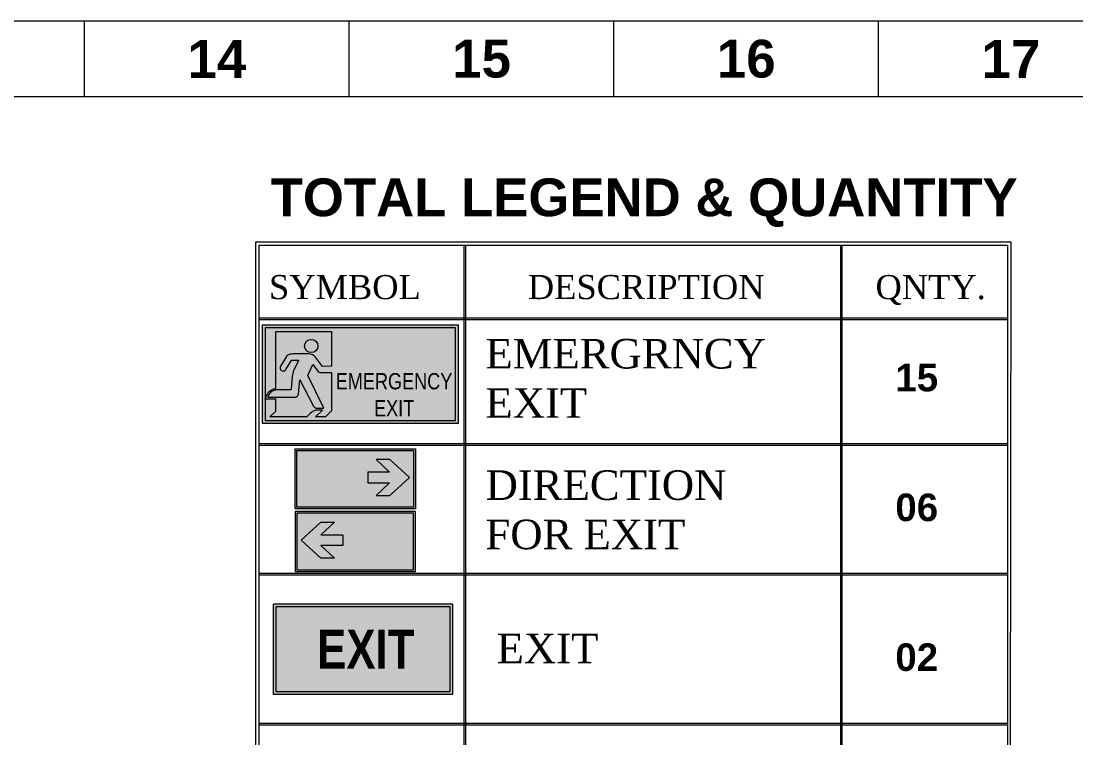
# Model space of a CAD drawing. Header units: inches. Extents: x -250485 to 735580, y -140410 to 288049.
# Drawn here: x 17694 to 18583, y 23188 to 23792 of the extents above; entities that cross this region are included whole.
import ezdxf

# ---------------------------------------------------------------- set-up
doc = ezdxf.new("R2010")
doc.units = ezdxf.units.IN
doc.header["$MEASUREMENT"] = 0
doc.layers.get('0').update_dxf_attribs({"lineweight": 0})
for name, color, linetype, lineweight in [('DIM 01', 250, 'Continuous', 9), ('evacuation plan', 162, 'Continuous', 13), ('Inline', 7, 'Continuous', 0), ('Outline', 7, 'Continuous', 0), ('Scale', 7, 'Continuous', 0), ('Scale_Text', 7, 'Continuous', 0), ('T-NOTE', 201, 'Continuous', 25), ('Titelblk', 7, 'Continuous', 25), ('TITLE', 7, 'Continuous', 20), ('wall', 7, 'Continuous', 0)]:
    doc.layers.add(name, color=color, linetype=linetype, lineweight=lineweight)
doc.styles.add('DIM-3', font='arial.ttf', dxfattribs={"width": 0.8, "height": 6})
doc.styles.add('MtXpl_Times_New_Roma', font='times.ttf')
doc.styles.get("Standard").update_dxf_attribs({"font": 'arialbd.ttf', "height": 24})

# ---------------------------------------------------------------- blocks, each defined once
blk = doc.blocks.new('PAGE')
at = {"layer": 'Inline', "color": 252, "lineweight": 15}
blk.add_lwpolyline([(178051640.6285096, 22656441.10754292), (178051640.6285096, 22657235.78731616), (178050505.3636819, 22657235.78731616), (178050505.3636819, 22656441.10754292)], close=True, dxfattribs=at)
at = {"layer": 'Outline', "color": 252, "lineweight": 15}
blk.add_line((178051662.5739135, 22657252.6570104), (178050483.4182824, 22657252.6570104), dxfattribs=at)
at = {"layer": 'Scale', "color": 252, "lineweight": 9}
for p, q in [((178051249.9887174, 22657235.78731616), (178051249.9887174, 22657252.6570104)), ((178051308.986255, 22657235.78731616), (178051308.986255, 22657252.6570104)), ((178051367.9837972, 22657235.78731616), (178051367.9837972, 22657252.6570104)), ((178051426.9813346, 22657235.78731616), (178051426.9813346, 22657252.6570104))]:
    blk.add_line(p, q, dxfattribs=at)
at = {"layer": 'Scale_Text', "color": 252, "lineweight": 13, "char_height": 8.434847364326462, "width": 2.510210575623554, "attachment_point": 5}
for s, insert in [('14', (178051279.4874841, 22657244.22216355)), ('15', (178051338.485026, 22657244.22216355)), ('16', (178051397.4825679, 22657244.22216355)), ('17', (178051456.4801096, 22657244.22216355))]:
    blk.add_mtext(s, dxfattribs=dict(at, insert=insert))
blk = doc.blocks.new('Title')
at = {"layer": 'Titelblk', "color": 3, "linetype": 'Continuous', "lineweight": 0, "xscale": 3.014611567961765, "yscale": 3.014611567959946, "zscale": 3.014611567966516}
blk.add_blockref('PAGE', (-536855255.8332108, -68388223.95801476), dxfattribs=at)
blk = doc.blocks.new('WFE')
h = blk.add_hatch(color=255)
h.dxf.hatch_style = 1
h.paths.add_polyline_path([(-267898.1433733634, 138466.6514673265), (-267925.2152210808, 138466.6514673265), (-267925.2152210808, 138453.1155434678), (-267898.1433733634, 138453.1155434678)])
at = {"true_color": 0x00823c}
h = blk.add_hatch(color=116, dxfattribs=at)
h.dxf.hatch_style = 1
h.paths.add_polyline_path([(-267898.5258756561, 138466.2689650339), (-267924.8327187882, 138466.2689650339), (-267924.8327187882, 138453.4980457604), (-267898.5258756561, 138453.4980457604)])
h = blk.add_hatch(color=7)
h.dxf.hatch_style = 1
edge = h.paths.add_edge_path()
edge.add_line((-267915.6744491205, 138465.7634431905), (-267915.6727486578, 138460.9573687248))
edge.add_line((-267915.6727486578, 138460.9573687248), (-267916.8895614333, 138460.9544870083))
edge.add_line((-267916.8895614333, 138460.9544870083), (-267917.87105871, 138462.2173222445))
edge.add_arc((-267918.7893317125, 138461.48165424), 1.176619190669116, 38.69971898760642, 89.15524707418051)
edge.add_line((-267918.7719845971, 138462.6581455478), (-267920.9707394055, 138462.6581455478))
edge.add_arc((-267920.8924885166, 138460.1397884043), 2.519572563706694, 91.77973312110542, 103.5408335161946)
edge.add_arc((-267921.269166378, 138461.8324783165), 0.7863160683015855, 105.7358103676061, 142.632752567846)
edge.add_line((-267921.8941002662, 138462.3097105395), (-267922.6966219872, 138460.9737555197))
edge.add_arc((-267922.3340822165, 138460.7349817956), 0.434105950950216, 146.63054517546, 329.270018069313)
edge.add_line((-267921.9609312548, 138460.5131567827), (-267921.2355503596, 138461.7320627996))
edge.add_arc((-267921.0863358855, 138461.6395839131), 0.1755485794184475, 91.28897732825862, 148.210542767654, ccw=False)
edge.add_line((-267921.0902848509, 138461.8150880709), (-267920.1730555652, 138461.8150880709))
edge.add_line((-267920.1730555652, 138461.8150880709), (-267920.9083051807, 138460.3622693293))
edge.add_line((-267920.9083051807, 138460.3622693293), (-267921.1029317803, 138459.5727435406))
edge.add_line((-267921.1029317803, 138459.5727435406), (-267921.2455281714, 138457.8507773878))
edge.add_arc((-267921.3696225563, 138457.8342083925), 0.1251956387811932, -85.89797171521423, 7.605112044051509, ccw=False)
edge.add_line((-267921.3606669675, 138457.7093334735), (-267922.7916721809, 138457.7090901002))
edge.add_arc((-267922.8226293949, 138454.1823051489), 3.526920815978974, 89.4970852555569, 101.3594203515067)
edge.add_arc((-267923.3182768574, 138456.5124310193), 1.145133852293966, 100.0088957148411, 171.4142254162778)
edge.add_line((-267924.4505777411, 138456.6833878804), (-267920.806103328, 138456.6888242565))
edge.add_arc((-267920.7724425578, 138457.2766378236), 0.5887765595911209, 266.7225729509343, 344.0756619943568)
edge.add_line((-267920.2062603866, 138457.1150965409), (-267920.0104813101, 138459.0927239523))
edge.add_line((-267920.0104813101, 138459.0927239523), (-267918.1301423138, 138455.4758428936))
edge.add_arc((-267917.6210458838, 138455.7390328419), 0.5731039380883842, 207.3378176295509, 270.1311377057232)
edge.add_line((-267917.6197341734, 138455.1659304049), (-267916.72406646, 138455.1663616364))
edge.add_line((-267916.72406646, 138455.1663616364), (-267918.9444771755, 138459.693860588))
edge.add_line((-267918.9444771755, 138459.693860588), (-267918.2484623417, 138461.190255992))
edge.add_line((-267918.2484623417, 138461.190255992), (-267917.5053947943, 138460.2447554035))
edge.add_arc((-267917.1584642787, 138460.5593501622), 0.4683274973990155, 222.2015748718485, 269.5544672066914)
edge.add_line((-267917.1621059633, 138460.0910368238), (-267915.6724423227, 138460.0915638896))
edge.add_line((-267915.6724423228, 138460.0915638896), (-267915.6705680375, 138454.7942088985))
edge.add_line((-267915.6705680375, 138454.7942088985), (-267916.4786730824, 138453.9865124001))
edge.add_line((-267916.4786730824, 138453.9865124001), (-267917.8889632509, 138453.9865124001))
edge.add_line((-267917.8889632509, 138453.9865124001), (-267916.9142395277, 138454.9149537034))
edge.add_line((-267916.9142395278, 138454.9149537034), (-267917.8677540817, 138454.9147004991))
edge.add_arc((-267917.2928645756, 138453.2514438352), 1.75980699914098, 109.0672421766319, 137.8745875111013)
edge.add_line((-267918.5980754372, 138454.43184431), (-267919.0613516869, 138453.9865124001))
edge.add_line((-267919.0613516869, 138453.9865124001), (-267924.1528905804, 138453.9865124001))
edge.add_line((-267924.1528905804, 138453.9865124001), (-267923.3551124053, 138454.7842905752))
edge.add_line((-267923.3551124053, 138454.7842905752), (-267923.3551124053, 138456.4445316423))
edge.add_line((-267923.3551124053, 138456.4445316423), (-267924.8296858598, 138456.4338454361))
edge.add_arc((-267918.8801568555, 138454.1912596334), 6.358151182259271, 150.9073365523647, 159.3468171736915, ccw=False)
edge.add_arc((-267923.3456624063, 138456.5662882149), 1.304769254049342, 89.75219609544689, 146.6944412013731, ccw=False)
edge.add_line((-267923.3400193047, 138457.8710452657), (-267923.3400193047, 138465.7634431905))
edge.add_line((-267923.3400193047, 138465.7634431905), (-267915.6744491205, 138465.7634431905))
edge = h.paths.add_edge_path(flags=16)
edge.add_arc((-267918.45373579, 138463.7620980496), 0.9120545275983729, 0, 360)
h = blk.add_hatch(color=7)
h.dxf.hatch_style = 1
h.paths.add_polyline_path([(-267910.187987826, 138462.5504935278), (-267910.1889133973, 138463.8305586034), (-267907.5512666517, 138463.8291702465), (-267909.1842057765, 138465.3609907092), (-267907.5364575113, 138465.3621476734), (-267905.1563509735, 138463.1865923877), (-267907.5339121903, 138461.0235323142), (-267909.192535918, 138461.0214497788), (-267907.5512666517, 138462.5530388488)])
at = {"color": 255}
blk.add_lwpolyline([(-267898.1433733634, 138466.6514673265), (-267925.2152210808, 138466.6514673265), (-267925.2152210808, 138453.1155434678), (-267898.1433733634, 138453.1155434678)], close=True, dxfattribs=at)
at = {"color": 116, "true_color": 0x00823c}
blk.add_lwpolyline([(-267898.5258756561, 138466.2689650339), (-267924.8327187882, 138466.2689650339), (-267924.8327187882, 138453.4980457604), (-267898.5258756561, 138453.4980457604)], close=True, dxfattribs=at)
at = {"color": 255}
blk.add_lwpolyline([(-267915.6744491205, 138465.7634431905), (-267915.6727486578, 138460.9573687248), (-267916.8895614333, 138460.9544870083), (-267917.87105871, 138462.2173222445, 0.2237808893130201), (-267918.7719845971, 138462.6581455478), (-267920.9707394055, 138462.6581455478, 0.05136257681207604), (-267921.4824169343, 138462.5893251699, 0.1623987741432927), (-267921.8941002662, 138462.3097105395), (-267922.6966219872, 138460.9737555197, 1.023303156055863), (-267921.9609312548, 138460.5131567827), (-267921.2355503595, 138461.7320627996, -0.2536033687598348), (-267921.0902848509, 138461.8150880709), (-267920.1730555652, 138461.8150880709), (-267920.9083051807, 138460.3622693293), (-267921.1029317803, 138459.5727435406), (-267921.2455281714, 138457.8507773878, -0.4322366681222441), (-267921.3606669675, 138457.7093334735), (-267922.7916721809, 138457.7090901003, 0.0518054719081326), (-267923.5173023535, 138457.6401368282, 0.3220534337755069), (-267924.4505777411, 138456.6833878804), (-267920.806103328, 138456.6888242565, 0.350945090498983), (-267920.2062603866, 138457.1150965409), (-267920.0104813101, 138459.0927239523), (-267918.1301423138, 138455.4758428936, 0.2810558738134751), (-267917.6197341734, 138455.1659304049), (-267916.72406646, 138455.1663616364), (-267918.9444771755, 138459.693860588), (-267918.2484623417, 138461.190255992), (-267917.5053947943, 138460.2447554035, 0.2096072157200947), (-267917.1621059633, 138460.0910368238), (-267915.6724423228, 138460.0915638896), (-267915.6705680375, 138454.7942088985), (-267916.4786730824, 138453.9865124001), (-267917.8889632509, 138453.9865124001), (-267916.9142395278, 138454.9149537034), (-267917.8677540817, 138454.9147004991, 0.1263619401363658), (-267918.5980754372, 138454.43184431), (-267919.0613516869, 138453.9865124001), (-267924.1528905804, 138453.9865124001), (-267923.3551124053, 138454.7842905752), (-267923.3551124053, 138456.4445316423), (-267924.8296858599, 138456.4338454361, -0.03684083481239055), (-267924.436128649, 138457.2827421073, -0.2536994062705348), (-267923.3400193047, 138457.8710452657), (-267923.3400193047, 138465.7634431905), (-267915.6744491205, 138465.7634431905)], format="xyb", close=True, dxfattribs=at)
blk.add_circle((-267918.45373579, 138463.7620980496), 0.9120545275983729, dxfattribs=at)
at = {"layer": 'DIM 01', "color": 255, "lineweight": -2, "insert": (-267908.2585586832, 138460.0187227191), "char_height": 2.235157175023465, "attachment_point": 1, "style": 'DIM-3'}
blk.add_mtext_dynamic_manual_height_columns('\\pi-6.82409;{\\C0;EMERGENCY\\P\\pi-1.53473;EXIT}', width=2.235157175023465, gutter_width=11.17578587511733, heights=[0], dxfattribs=at)
blk = doc.blocks.new('TV')
h = blk.add_hatch(color=255)
h.dxf.hatch_style = 1
h.paths.add_polyline_path([(-39214.09752371933, 44792.02226556549), (-39355.43260178989, 44792.02226556549), (-39355.43260178989, 44721.35472653022), (-39214.09752371933, 44721.35472653022)])
at = {"true_color": 0x00823c}
h = blk.add_hatch(color=116, dxfattribs=at)
h.dxf.hatch_style = 1
h.paths.add_polyline_path([(-39216.09446873587, 44790.02532054895), (-39353.43565677335, 44790.02532054895), (-39353.43565677335, 44723.35167154676), (-39216.09446873587, 44723.35167154676)])
h = blk.add_hatch(color=7)
h.dxf.hatch_style = 1
h.paths.add_polyline_path([(-39299.48937832614, 44764.50807087438), (-39299.48037293712, 44752.05361785125), (-39325.14348031431, 44752.06712593479), (-39309.25572272497, 44737.16320709655), (-39325.28756653875, 44737.15195036027), (-39348.44492441944, 44758.31911726618), (-39325.31233135856, 44779.36471142023), (-39309.17467422374, 44779.38497354554), (-39325.14348031431, 44764.48330605456)])
h = blk.add_hatch(color=7)
h.dxf.hatch_style = 1
edge = h.paths.add_edge_path()
edge.add_line((-39281.56887870257, 44787.3598916077), (-39281.5777563763, 44762.26862643366))
edge.add_line((-39281.5777563763, 44762.26862643365), (-39275.22509325473, 44762.2535817412))
edge.add_line((-39275.22509325472, 44762.25358174121), (-39270.10095116873, 44768.84651616378))
edge.add_arc((-39265.30688658024, 44765.00578479077), 6.142822865613082, 450.8447529258195, 501.3002810123936, ccw=False)
edge.add_line((-39265.39745135889, 44771.14794001342), (-39253.91832419514, 44771.14794001342))
edge.add_arc((-39254.32685174044, 44758.00025215698), 13.15403324937041, 436.4591664838054, 448.22026687889456, ccw=False)
edge.add_arc((-39252.36031456495, 44766.83734607761), 4.105151745158206, 397.36724743215404, 434.26418963239394, ccw=False)
edge.add_line((-39249.0976972216, 44769.32885143014), (-39244.90793997719, 44762.3541776294))
edge.add_arc((-39246.80066585716, 44761.10760209859), 2.266354299456262, 210.729981930687, 393.36945482454, ccw=False)
edge.add_line((-39248.74879000689, 44759.94951138198), (-39252.53581505697, 44766.31310277264))
edge.add_arc((-39253.31482502951, 44765.83029455123), 0.9164934893372705, 391.789457232346, 448.7110226717414)
edge.add_line((-39253.29420850778, 44766.7465561269), (-39258.08282412243, 44766.7465561269))
edge.add_line((-39258.08282412243, 44766.7465561269), (-39254.24427705004, 44759.16176721964))
edge.add_line((-39254.24427705004, 44759.16176721964), (-39253.22818217762, 44755.03985835888))
edge.add_line((-39253.22818217761, 44755.03985835888), (-39252.48372349542, 44746.0499207976))
edge.add_arc((-39251.83585897721, 44745.9634183813), 0.653613878371987, 532.3948879559485, 625.8979717152142)
edge.add_line((-39251.88261377794, 44745.31147889746), (-39244.4117076297, 44745.31020830906))
edge.add_arc((-39244.25008806474, 44726.89778106575), 18.41313655719135, 438.6405796484934, 450.5029147444431, ccw=False)
edge.add_arc((-39241.66244153447, 44739.0627623867), 5.978446100355284, 368.58577458372224, 439.99110428515894, ccw=False)
edge.add_line((-39235.75099302629, 44739.95528370859), (-39254.77784634983, 44739.98366561488))
edge.add_arc((-39254.95358047848, 44743.0524874133), 3.073849331776222, 195.9243380056432, 273.27742704906575, ccw=False)
edge.add_line((-39257.90947038367, 44742.20912237796), (-39258.93158203815, 44752.53380089641))
edge.add_line((-39258.93158203815, 44752.53380089641), (-39268.74834303719, 44733.65100530256))
edge.add_arc((-39271.40620312939, 44735.02505159142), 2.992026649896997, 269.86886229427677, 332.6621823704491, ccw=False)
edge.add_line((-39271.41305122835, 44732.03303277843), (-39276.08909948017, 44732.03528412569))
edge.add_line((-39276.08909948016, 44732.03528412569), (-39264.49691245628, 44755.67217897202))
edge.add_line((-39264.49691245629, 44755.67217897202), (-39268.13062493504, 44763.48447030332))
edge.add_line((-39268.13062493503, 44763.48447030334), (-39272.00998739745, 44758.54825756775))
edge.add_arc((-39273.82122141514, 44760.19067500587), 2.445016095634157, 270.4455327933086, 317.7984251281515, ccw=False)
edge.add_line((-39273.80220912694, 44757.74573283052), (-39281.5793556717, 44757.74848450402))
edge.add_line((-39281.5793556717, 44757.74848450402), (-39281.58914082788, 44730.0923714433))
edge.add_line((-39281.58914082788, 44730.09237144331), (-39277.37023450116, 44725.87559803182))
edge.add_line((-39277.37023450115, 44725.87559803182), (-39270.00747621599, 44725.87559803182))
edge.add_line((-39270.00747621601, 44725.87559803182), (-39275.09625534004, 44730.72274867513))
edge.add_line((-39275.09625534003, 44730.72274867513), (-39270.11820377428, 44730.72142676166))
edge.add_arc((-39273.11955241013, 44722.03799617719), 9.187494780908388, 402.12541248889875, 430.9327578233681, ccw=False)
edge.add_line((-39266.30538586515, 44728.20056014411), (-39263.8867410202, 44725.87559803182))
edge.add_line((-39263.88674102021, 44725.87559803182), (-39237.30514029189, 44725.87559803182))
edge.add_line((-39237.30514029189, 44725.87559803182), (-39241.47013271648, 44730.0405904564))
edge.add_line((-39241.47013271647, 44730.0405904564), (-39241.47013271647, 44738.70827739405))
edge.add_line((-39241.47013271647, 44738.70827739405), (-39233.77176810897, 44738.65248748953))
edge.add_arc((-39264.83271212356, 44726.94453010118), 33.19425416068244, 380.6531828263085, 389.0926634476354)
edge.add_arc((-39241.519468704, 44739.34393680179), 6.811861026646437, 393.3055587986269, 450.2478039045531)
edge.add_line((-39241.54892987046, 44746.15573411866), (-39241.54892987046, 44787.3598916077))
edge.add_line((-39241.54892987046, 44787.3598916077), (-39281.56887870256, 44787.3598916077))
edge = h.paths.add_edge_path(flags=16)
edge.add_arc((-39267.05894563422, 44776.91138899013), 4.761599548305141, 180, 540, ccw=False)
at = {"color": 255}
for points in [[(-39214.09752371933, 44792.0222655655), (-39355.43260178989, 44792.0222655655), (-39355.43260178989, 44721.35472653023), (-39214.09752371933, 44721.35472653023)], [(-39299.48937832614, 44764.50807087437), (-39299.48037293712, 44752.05361785124), (-39325.14348031431, 44752.06712593477), (-39309.25572272497, 44737.16320709654), (-39325.28756653875, 44737.15195036026), (-39348.44492441944, 44758.31911726617), (-39325.31233135856, 44779.36471142023), (-39309.17467422374, 44779.38497354554), (-39325.14348031431, 44764.48330605456), (-39299.48937832614, 44764.50807087437)]]:
    blk.add_lwpolyline(points, close=True, dxfattribs=at)
at = {"color": 116, "true_color": 0x00823c}
blk.add_lwpolyline([(-39216.09446873587, 44790.02532054896), (-39353.43565677335, 44790.02532054896), (-39353.43565677335, 44723.35167154676), (-39216.09446873587, 44723.35167154676)], close=True, dxfattribs=at)
blk = doc.blocks.new('3CGD')
h = blk.add_hatch(color=255)
h.dxf.hatch_style = 1
h.paths.add_polyline_path([(-274923.7593239868, 140887.5786122589), (-275025.0063933333, 140887.5786122589), (-275025.0063933333, 140836.9550775829), (-274923.7593239868, 140836.9550775829)])
at = {"true_color": 0x00823c}
h = blk.add_hatch(color=116, dxfattribs=at)
h.dxf.hatch_style = 1
h.paths.add_polyline_path([(-274925.1898593736, 140886.1480768721), (-275023.5758579465, 140886.1480768721), (-275023.5758579465, 140838.3856129698), (-274925.1898593736, 140838.3856129698)])
at = {"color": 255}
for p, q in [((-274923.7593239868, 140887.5786122589), (-275025.0063933333, 140887.5786122589)), ((-275025.0063933333, 140887.5786122589), (-275025.0063933333, 140836.955077583)), ((-274923.7593239868, 140836.955077583), (-274923.7593239868, 140887.5786122589)), ((-275025.0063933333, 140836.955077583), (-274923.7593239868, 140836.955077583))]:
    blk.add_line(p, q, dxfattribs=at)
at = {"color": 116, "true_color": 0x00823c}
for p, q in [((-274925.1898593736, 140886.1480768721), (-275023.5758579465, 140886.1480768721)), ((-275023.5758579465, 140886.1480768721), (-275023.5758579465, 140838.3856129698)), ((-274925.1898593736, 140838.3856129698), (-274925.1898593736, 140886.1480768721)), ((-275023.5758579465, 140838.3856129698), (-274925.1898593736, 140838.3856129698))]:
    blk.add_line(p, q, dxfattribs=at)
at = {"layer": 'DIM 01', "color": 255, "lineweight": -2, "insert": (-275000.2408645784, 140873.3028546387), "char_height": 22.07629789355244, "attachment_point": 1, "style": 'DIM-3'}
blk.add_mtext_dynamic_manual_height_columns('{\\fArial|b1|i0|c0|p34;EXIT}', width=11.74569963046354, gutter_width=110.3814894677622, heights=[0], dxfattribs=at)

msp = doc.modelspace()

# ---------------------------------------------------------------- linework, layer by layer
at = {"layer": 'evacuation plan', "color": 11, "ltscale": 10, "true_color": 0xf27172}
for p, q in [((17891.94553639602, 22658.14825855865), (17891.94553640655, 23605.59552052035)), ((17891.94553640655, 23605.59552052035), (18528.10344665516, 23605.59552052035)), ((17894.72011462257, 22659.53554767097), (17894.72011462618, 23602.82094230058)), ((17894.72011462618, 23602.82094230058), (18525.32886844037, 23602.82094230058)), ((18067.17534853159, 23602.82094230058), (18067.17534853153, 22658.14825855868)), ((18068.56263764379, 23602.82094230058), (18068.56263764373, 22658.14825855868)), ((18384.50493978914, 23602.82094230058), (18384.50493978914, 22658.14825855868)), ((18385.89222890134, 23602.82094230058), (18385.89222890134, 22658.14825855868)), ((18525.32886844037, 23602.82094230058), (18525.32886843303, 22659.53554767097)), ((18528.10344665516, 23605.59552052035), (18526.83208839271, 22658.14825855865)), ((17894.72011462618, 23541.53633844361), (18525.32886844037, 23541.53633844361)), ((17894.72011462618, 23540.14904933618), (18525.32886844037, 23540.14904933618)), ((17894.72011462618, 23435.56270871023), (18525.32886844037, 23435.56270871023)), ((17894.72011462618, 23434.17541960281), (18525.32886844037, 23434.17541960281)), ((17894.72011462618, 23326.2101795779), (18525.32886844037, 23326.2101795779)), ((17894.72011462618, 23324.82289046556), (18525.32886844037, 23324.82289046556)), ((17894.72011462618, 23199.97407961584), (18525.32886844037, 23199.97407961584)), ((17894.72011462618, 23198.5867905035), (18525.32886844037, 23198.5867905035))]:
    msp.add_line(p, q, dxfattribs=at)

# ---------------------------------------------------------------- block references
at = {"layer": 'DIM 01', "color": 63, "lineweight": -2}
for name, p, xscale, yscale, zscale in [('WFE', (1653552.605319786, -821788.9117361419), 6.104894500982482, 6.104894500982482, 6.104894500982482), ('3CGD', (429202.3759702006, -187395.1408103063), 1.495485015795566, 1.495485015795566, 1.495485015788573)]:
    msp.add_blockref(name, p, dxfattribs=dict(at, xscale=xscale, yscale=yscale, zscale=zscale))
at = {"layer": 'TITLE', "xscale": 1.253909077960998, "yscale": 1.253909077960998, "zscale": 1.253909067584736}
msp.add_blockref('Title', (143010.6210495421, 130885.3953346667), dxfattribs=at)
at = {"layer": 'wall', "color": 1, "lineweight": 53, "yscale": 0.7163619303319138, "zscale": 0.7163619303362205}
for p, xscale in [((-10166.32742737028, -8656.164664969663), -0.7163619303028099), ((46117.89283651985, -8709.017909175367), 0.7163619303028099)]:
    msp.add_blockref('TV', p, dxfattribs=dict(at, xscale=xscale))

# ---------------------------------------------------------------- texts
at = {"layer": 'evacuation plan', "color": 11, "lineweight": -2, "true_color": 0xf27172, "style": 'MtXpl_Times_New_Roma'}
for s, height, p in [('SYMBOL', 20.31510980852181, (17903.10167592061, 23557.24887982509)), ('DESCRIPTION', 20.31510980852181, (18121.18075003424, 23557.24887982509)), ('QNTY.', 20.31510980852181, (18414.13155800402, 23557.24887982509)), ('EMERGRNCY', 24.92902325847535, (18085.45860145871, 23498.80530433622)), ('EXIT', 24.92902325844625, (18085.45860145871, 23457.25693223882)), ('DIRECTION', 24.92902325844625, (18085.58441484215, 23388.06548609157)), ('FOR EXIT', 24.92902325844625, (18085.47657479924, 23346.51711399414)), (' EXIT', 24.92902325844625, (18085.47657479924, 23250.39021569566))]:
    msp.add_text(s, height=height, dxfattribs=at).set_placement(p)
at = {"layer": 'evacuation plan', "color": 11, "lineweight": -2, "true_color": 0xf27172}
for s, p in [('15', (18430.85069547042, 23479.53196120344)), ('06', (18430.85069547042, 23370.17943206619)), ('02', (18430.85069547042, 23243.94333210413))]:
    msp.add_text(s, height=23.20633632781547, dxfattribs=at).set_placement(p)
at = {"layer": 'T-NOTE', "color": 7, "lineweight": -2}
msp.add_text('TOTAL LEGEND & QUANTITY', height=31.80657694512047, dxfattribs=at).set_placement((17904.48749466347, 23627.1261427108))

doc.saveas('drawing.dxf')
